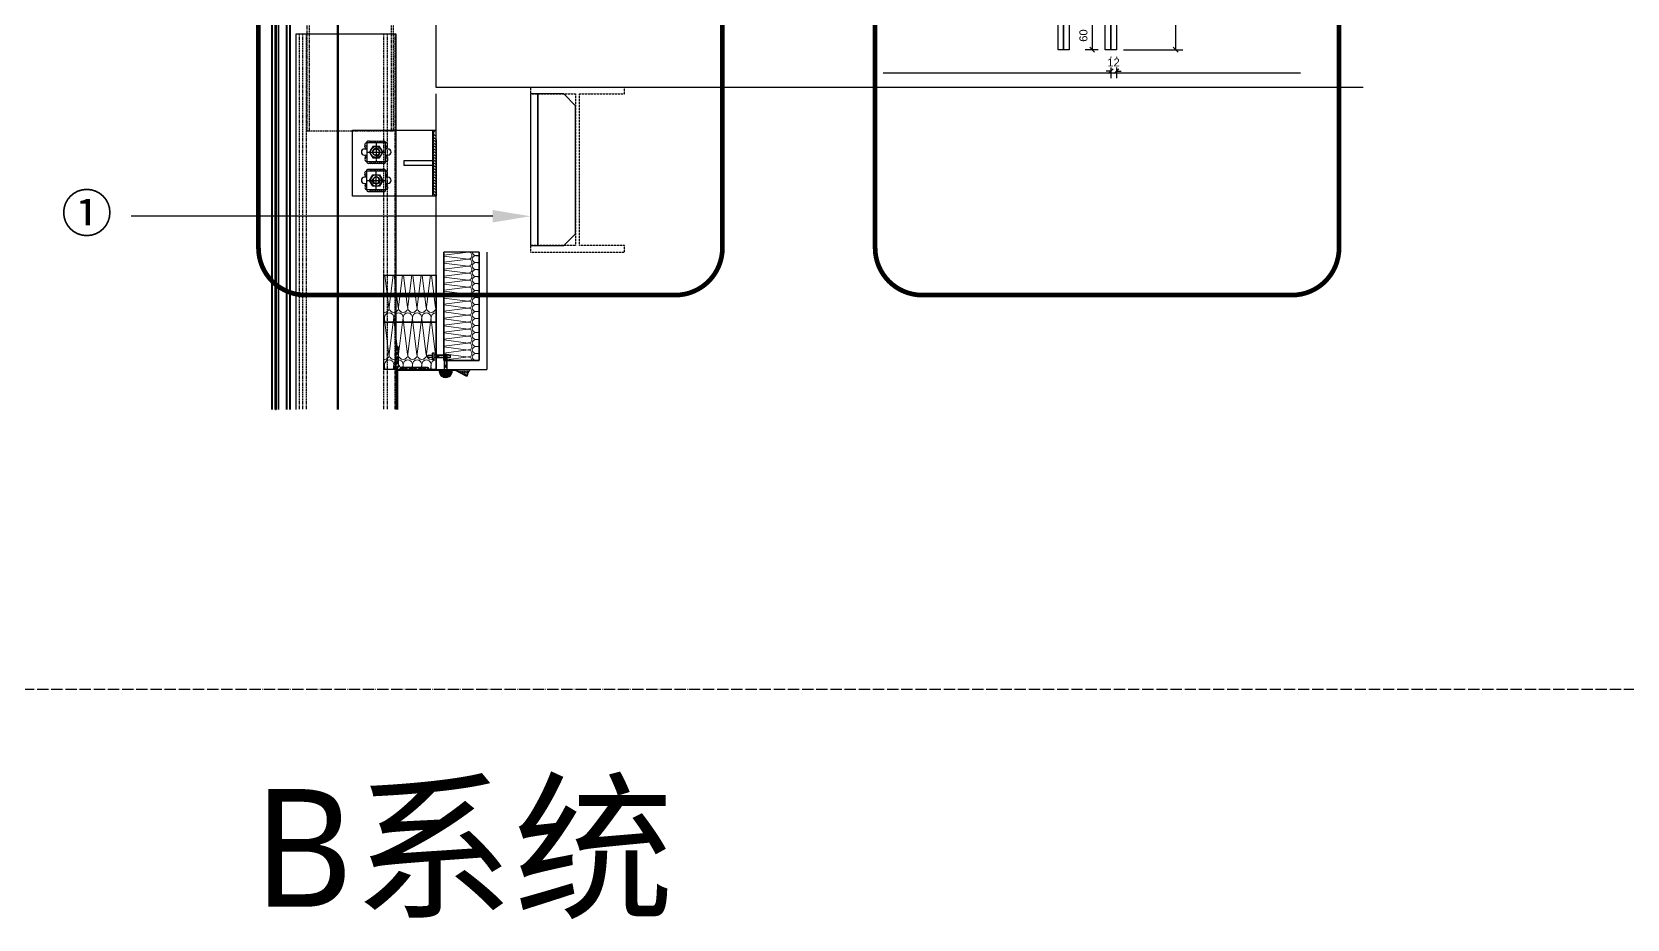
# Model space of a CAD drawing. Header units: millimetres. Extents: x 0 to 119933, y -45162 to 41221.
# Drawn here: x 10765 to 14154, y -488 to 1396 of the extents above; entities that cross this region are included whole.
import ezdxf
from ezdxf import colors
from ezdxf.entities.mleader import LeaderData, LeaderLine
from ezdxf.math import Vec2, Vec3

# ---------------------------------------------------------------- set-up
doc = ezdxf.new("R2010")
doc.units = ezdxf.units.MM
for name, pattern in [('ACAD_ISO04W100', [30, 24, -3, 0, -3]), ('CENTER', [2, 1.25, -0.25, 0.25, -0.25]), ('DASH', [0.35, 0.25, -0.1]), ('HIDDEN', [0.375, 0.25, -0.125])]:
    doc.linetypes.add(name, pattern=pattern)
doc.layers.get('DEFPOINTS').update_dxf_attribs({"color": 166})
for name, color, linetype in [('AIX', 9, 'CENTER'), ('F-Alum', 4, 'Continuous'), ('F-Bolt', 32, 'Continuous'), ('F-Glass', 5, 'Continuous'), ('F-Misc', 8, 'Continuous'), ('F-OTHERS', 8, 'Continuous'), ('F-SSTEEL', 3, 'Continuous'), ('F-steel', 3, 'Continuous'), ('F_CNTR', 1, 'ACAD_ISO04W100'), ('F_CONC', 7, 'Continuous'), ('F_STEL', 3, 'Continuous'), ('Hatch', 8, 'Continuous'), ('INSUL', 8, 'Continuous'), ('PJ', 4, 'Continuous'), ('POCHET', 8, 'Continuous'), ('SC', 6, 'Continuous'), ('TC', 4, 'Continuous'), ('WELDING VW', 8, 'Continuous')]:
    doc.layers.add(name, color=color, linetype=linetype)
doc.styles.add('Arial', font='arial.ttf')
doc.styles.get("Standard").update_dxf_attribs({"font": 'arial.ttf'})
doc.dimstyles.new('10x of Arup4', dxfattribs={"dimscale": 10, "dimtxt": 1.7, "dimasz": 1, "dimexe": 1.5, "dimexo": 1.5, "dimgap": 1, "dimtad": 1, "dimdec": 1, "dimdsep": 46, "dimtxsty": 'Arial', "dimblk": 'OBLIQUE', "dimcen": 0, "dimclrd": 1, "dimclre": 1, "dimclrt": 7, "dimadec": 0, "dimazin": 0, "dimtfac": 1, "dimtdec": 1, "dimtix": 1, "dimtofl": 0, "dimtmove": 2, "dimatfit": 3, "dimfxl": 5, "dimtfill": 1, "dimtolj": 1, "dimtzin": 0, "dimlwd": -1, "dimlwe": -1, "dimarcsym": 0})
pattern_1 = [(171.78891, (53.300008, 199.047619), (-673.2017241561263, 100.0000024861343), [3.334189, -696.8453999999999]), (146.908661, (56.22287299999999, 197.142857), (-158.400404383208, 100.0000013838884), [3.488733, -729.14512]), (132.32733, (58.39145, 194.761905), (-178.2004572863525, 199.9999991336096), [3.220506, -673.0858000000001]), (114.796992, (59.71145300000001, 191.904762), (-39.60010136608867, 99.99999941106627), [3.147328, -327.32212]), (91.62022409999996, (59.805739, 188.571429), (-19.80005000361191, 599.9999997105077), [3.334667, -696.9453000000001]), (82.82482490000001, (50.094286, 111.428571), (138.6003494418545, 1099.99999703413), [77.75173799999999, -16250.113]), (97.17517500000001, (69.705765, 111.428571), (-138.6003524828371, 1099.999996651516), [77.75173799999999, -16250.113]), (88.37977579999999, (59.994311, 188.571429), (19.80004305400807, 599.9999999021459), [3.334667, -696.9453000000001]), (65.203007, (60.088597, 191.904762), (39.60010129581894, 99.99999955872296), [3.147327999999999, -327.32212]), (47.67266910000001, (61.408601, 194.761905), (178.2004567313952, 199.9999997012696), [3.220506, -673.0858000000001]), (33.09133830000001, (63.577178, 197.142857), (158.4004028750618, 100.0000036376688), [3.488733, -729.14512]), (8.211089519999998, (66.50004200000001, 199.047619), (673.2017245654226, 99.99999981557866), [3.334189, -696.8453999999999]), (87.16616460000002, (50, 109.52381), (19.80004178584671, 300.0000003017782), [1.907094, -398.5826499999999]), (103.901385, (50.47143, 107.619048), (-79.20020264660533, 299.9999996283441), [1.962234, -410.1069900000001]), (111.603615, (51.225717, 105.714286), (-19.80005052895802, 99.99999996627346), [2.048675, -105.50674]), (122.761347, (52.451435, 103.809524), (-59.40015357165495, 99.99999895630117), [2.265061, -473.39773]), (138.290552, (54.054296, 102.380952), (-118.8003028617563, 100.0000020556398), [2.147087, -448.74108]), (152.003514, (55.845729, 101.428571), (-178.2004575064848, 99.99999862560198), [2.028857, -424.0311900000002]), (166.477202, (57.825734, 100.952381), (-396.0010138359246, 100.0000032088846), [2.036462, -425.6205499999999]), (167.070755, (59.900025, 100.47619), (-415.8010658158154, 99.99999981188667), [2.128248, -444.80388]), (12.9292444, (59.900025, 100.47619), (415.8010659680223, 99.99999935621649), [2.128248, -444.80388]), (13.5227975, (61.97431599999999, 100.952381), (396.0010147085893, 99.99999975312382), [2.036462, -425.6205499999999]), (27.99648529999999, (63.954321, 101.428571), (198.0005052749504, 100.0000036439555), [2.028857, -424.0311900000001]), (41.70944699999999, (65.74575499999999, 102.380952), (118.8003019456718, 100.0000029682972), [2.147087, -448.7410799999999]), (57.23865219999999, (67.34861599999999, 103.809524), (198.0005044485324, 300.0000016678519), [2.265060999999999, -473.3977299999999]), (68.396384, (68.574333, 105.714286), (19.80005041478078, 100.0000003570638), [2.048675, -105.50674]), (76.098615, (69.328621, 107.619048), (19.80005075413857, 99.99999951570958), [1.962234, -410.1069899999999]), (92.83383529999998, (69.800051, 109.52381), (-19.80005025124201, 299.9999998913794), [1.907094000000001, -398.5826500000001])]

# ---------------------------------------------------------------- blocks, each defined once
blk = doc.blocks.new('*U400')
at = {"layer": 'AIX'}
for p, q in [((-18.66666666666668, 9.473903143468e-15), (18.66666666666665, 9.473903143468e-15)), ((-1.4210854715202e-14, -18.37947958776873), (-1.4210854715202e-14, 18.37947958776867))]:
    blk.add_line(p, q, dxfattribs=at)
at = {"layer": 'SC'}
blk.add_lwpolyline([(11.99999999999999, 6.928203230275481), (-1.4210854715202e-14, 13.85640646055099), (-12.00000000000001, 6.928203230275481), (-12.00000000000001, -6.928203230275537), (-1.4210854715202e-14, -13.85640646055105), (11.99999999999999, -6.928203230275537)], close=True, dxfattribs=at)
for centre, radius in [((-1.4210854715202e-14, 9.473903143468e-15), 11.99999999999997), ((-1.4210854715202e-14, -2.842170943040401e-14), 6.666666666666666)]:
    blk.add_circle(centre, radius, dxfattribs=at)
blk.add_arc((-1.4210854715202e-14, -2.842170943040401e-14), 8, 339.9386751139761, 294.2424867200839, dxfattribs=at)
blk = doc.blocks.new('*U399')
at = {"layer": 'AIX'}
for p, q in [((-18.66666666666668, 9.473903143468e-15), (18.66666666666665, 9.473903143468e-15)), ((-1.4210854715202e-14, -18.37947958776873), (-1.4210854715202e-14, 18.37947958776867))]:
    blk.add_line(p, q, dxfattribs=at)
at = {"layer": 'SC'}
blk.add_lwpolyline([(11.99999999999999, 6.928203230275481), (-1.4210854715202e-14, 13.85640646055099), (-12.00000000000001, 6.928203230275481), (-12.00000000000001, -6.928203230275537), (-1.4210854715202e-14, -13.85640646055105), (11.99999999999999, -6.928203230275537)], close=True, dxfattribs=at)
for centre, radius in [((-1.4210854715202e-14, 9.473903143468e-15), 11.99999999999997), ((-1.4210854715202e-14, -2.842170943040401e-14), 6.666666666666666)]:
    blk.add_circle(centre, radius, dxfattribs=at)
blk.add_arc((-1.4210854715202e-14, -2.842170943040401e-14), 8, 339.9386751139761, 294.2424867200839, dxfattribs=at)
blk = doc.blocks.new('*U373')
at = {"layer": 'WELDING VW'}
for centre, end in [((4, -4.996003610813204e-16), 180), ((8, -4.996003610813204e-16), 120)]:
    blk.add_arc(centre, 4, 0, end, dxfattribs=at)
blk = doc.blocks.new('*U374')
at = {"layer": 'WELDING VW'}
for centre, start in [((4, 4.996003610813204e-16), 180), ((8, 4.996003610813204e-16), 240), ((12, 4.996003610813204e-16), 240), ((16, 4.996003610813204e-16), 240), ((20, 4.996003610813204e-16), 240), ((24, 4.996003610813204e-16), 240), ((28, 4.996003610813204e-16), 240), ((32, 4.996003610813204e-16), 240), ((36, 4.996003610813204e-16), 240)]:
    blk.add_arc(centre, 4, start, 0, dxfattribs=at)
blk = doc.blocks.new('*U398')
at = {"layer": 'WELDING VW'}
for centre, end in [((4, -4.996003610813204e-16), 180), ((8, -4.996003610813204e-16), 120), ((12, -4.996003610813204e-16), 120), ((16, -4.996003610813204e-16), 120), ((20, -4.996003610813204e-16), 120), ((24, -4.996003610813204e-16), 120), ((28, -4.996003610813204e-16), 120), ((32, -4.996003610813204e-16), 120), ((36, -4.996003610813204e-16), 120), ((40, -4.996003610813204e-16), 120), ((44, -4.996003610813204e-16), 120), ((48, -4.996003610813204e-16), 120), ((52, -4.996003610813204e-16), 120), ((56, -4.996003610813204e-16), 120), ((60, -4.996003610813204e-16), 120), ((64, -4.996003610813204e-16), 120), ((68, -4.996003610813204e-16), 120), ((72, -4.996003610813204e-16), 120), ((76, -4.996003610813204e-16), 120), ((80, -4.996003610813204e-16), 120), ((84, -4.996003610813204e-16), 120), ((88, -4.996003610813204e-16), 120)]:
    blk.add_arc(centre, 4, 0, end, dxfattribs=at)
blk = doc.blocks.new('fhd')
at = {"layer": 'F-OTHERS'}
for points in [[(2.5, 0), (2.5, 35), (-2.5, 35), (-2.5, 0)], [(2.5, -3), (2.5, -12), (1.500000000007276, -12.99999999999818), (-1.5, -13), (-2.5, -12.00000000000546), (-2.5, -3)]]:
    blk.add_lwpolyline(points, dxfattribs=at)
for points in [[(-1.326590669457801, 34.99999999999818, 0.03620607065696333), (-2.5, 21.35936323214446)], [(2.5, 21.35936323214992, 0.03620607065681886), (1.326590669465077, 34.99999999994907)], [(-2.5, 5.03612938063452, 0.2978430667402048), (-2.5, 13.3186180858338, -0.03620607065696344), (-1.326590669450525, 26.95925485368207, -0.5850393150351488), (1.326590669465077, 26.95925485363841, -0.03620607065681883), (2.500000000029104, 13.3186180861976, 0.29784306673903), (2.50000000003638, 5.036129380647253)]]:
    blk.add_lwpolyline(points, format="xyb", dxfattribs=at)
blk.add_lwpolyline([(6.5, 0, -0.414213562373095), (7.5, -1), (7.5, -2, -0.414213562373095), (6.5, -3), (-6.5, -3, -0.414213562373095), (-7.5, -2), (-7.5, -1, -0.414213562373095), (-6.5, 0), (-2.5, 0), (2.5, 0)], format="xyb", close=True, dxfattribs=at)
blk = doc.blocks.new('*U392')
at = {"layer": 'INSUL', "lineweight": 0}
h = blk.add_hatch(dxfattribs=at)
h.set_pattern_fill('岩棉', color=256, scale=75, style=0, pattern_type=2)
h.set_pattern_definition([(171.78891, (39.975006, 149.28571425), (-504.9012931170947, 75.0000018646007), [2.50064175, -522.63405]), (146.908661, (42.16715474999999, 147.85714275), (-118.800303287406, 75.00000103791633), [2.61654975, -546.85884]), (132.32733, (43.7935875, 146.07142875), (-133.6503429647644, 149.9999993502072), [2.4153795, -504.81435]), (114.796992, (44.78358975, 143.9285715), (-29.7000760245665, 74.99999955829969), [2.360496, -245.4915900000001]), (91.62022409999996, (44.85430425, 141.42857175), (-14.85003750270894, 449.9999997828808), [2.50100025, -522.708975]), (82.82482490000001, (37.5707145, 83.57142825000001), (103.9502620813909, 824.9999977755974), [58.31380350000001, -12187.58475]), (97.17517500000001, (52.27932375, 83.57142825000001), (-103.9502643621278, 824.9999974886373), [58.31380350000001, -12187.58475]), (88.37977579999999, (44.99573325, 141.42857175), (14.85003229050606, 449.9999999266095), [2.50100025, -522.708975]), (65.203007, (45.06644775, 143.9285715), (29.70007597186421, 74.99999966904223), [2.360496, -245.49159]), (47.67266910000001, (46.05645075, 146.07142875), (133.6503425485464, 149.9999997759522), [2.4153795, -504.81435]), (33.09133830000001, (47.6828835, 147.85714275), (118.8003021562964, 75.00000272825159), [2.61654975, -546.85884]), (8.21108952, (49.87503150000001, 149.28571425), (504.901293424067, 74.999999861684), [2.50064175, -522.63405]), (87.16616460000002, (37.5, 82.1428575), (14.85003133938503, 225.0000002263336), [1.4303205, -298.9369875]), (103.901385, (37.8535725, 80.714286), (-59.400151984954, 224.9999997212581), [1.4716755, -307.5802425]), (111.603615, (38.41928775, 79.2857145), (-14.85003789671852, 74.9999999747051), [1.53650625, -79.13005499999998]), (122.761347, (39.33857625, 77.85714300000001), (-44.55011517874121, 74.99999921722588), [1.69879575, -355.0482975]), (138.290552, (40.540722, 76.785714), (-89.10022714631724, 75.00000154172983), [1.61031525, -336.55581]), (152.003514, (41.88429675, 76.07142825), (-133.6503431298636, 74.99999896920149), [1.52164275, -318.0233925000001]), (166.477202, (43.36930049999999, 75.71428574999999), (-297.0007603769434, 75.00000240666344), [1.5273465, -319.2154125]), (167.070755, (44.92501875, 75.35714250000001), (-311.8507993618615, 74.999999858915), [1.596186, -333.60291]), (12.9292444, (44.92501875, 75.35714250000001), (311.8507994760167, 74.99999951716237), [1.596186, -333.60291]), (13.5227975, (46.480737, 75.71428574999999), (297.0007610314419, 74.99999981484287), [1.5273465, -319.2154125]), (27.99648529999999, (47.96574075, 76.07142825), (148.5003789562128, 75.00000273296659), [1.52164275, -318.0233925000001]), (41.70944699999999, (49.30931624999999, 76.785714), (89.10022645925385, 75.00000222622292), [1.610315249999999, -336.5558099999999]), (57.23865219999999, (50.51146199999999, 77.85714300000001), (148.5003783363993, 225.0000012508889), [1.69879575, -355.0482974999999]), (68.396384, (51.43074975, 79.2857145), (14.85003781108559, 75.00000026779789), [1.53650625, -79.130055]), (76.098615, (51.99646575, 80.714286), (14.85003806560393, 74.99999963678219), [1.4716755, -307.5802424999999]), (92.83383529999998, (52.35003825, 82.1428575), (-14.85003768843151, 224.9999999185346), [1.4303205, -298.9369875])])
h.paths.add_polyline_path([(0, 0), (230.024224967754, 0), (230.024224967754, 75), (0, 75)])
at = {"layer": 'INSUL'}
blk.add_lwpolyline([(0, 0), (230.024224967754, 0), (230.024224967754, 75), (0, 75)], close=True, dxfattribs=at)
blk = doc.blocks.new('*U393')
at = {"layer": 'INSUL', "lineweight": 0}
h = blk.add_hatch(dxfattribs=at)
h.set_pattern_fill('岩棉', color=256, scale=100, style=0, pattern_type=2)
h.set_pattern_definition(pattern_1)
h.paths.add_polyline_path([(0, 0), (111.4603264155739, 0), (111.4603264155739, 100), (0, 100)])
at = {"layer": 'INSUL'}
blk.add_lwpolyline([(0, 0), (111.4603264155739, 0), (111.4603264155739, 100), (0, 100)], close=True, dxfattribs=at)
blk = doc.blocks.new('*U394')
at = {"layer": 'INSUL', "lineweight": 0}
h = blk.add_hatch(dxfattribs=at)
h.set_pattern_fill('岩棉', color=256, scale=100, style=0, pattern_type=2)
h.set_pattern_definition(pattern_1)
h.paths.add_polyline_path([(0, 0), (111.4603706238495, 0), (111.4603706238495, 100), (0, 100)])
at = {"layer": 'INSUL'}
blk.add_lwpolyline([(0, 0), (111.4603706238495, 0), (111.4603706238495, 100), (0, 100)], close=True, dxfattribs=at)
blk = doc.blocks.new('*U396')
at = {"linetype": 'Continuous'}
blk.add_hatch(color=4, dxfattribs=at).paths.add_polyline_path([(0.2230624387959921, 17.52000000138151), (917.4647211814528, 17.52000010951775), (917.4647211814528, 16.00000010951616), (0.2230624387959637, 16.00000000137992)])
at = {"layer": 'TC'}
h = blk.add_hatch(dxfattribs=at)
h.set_pattern_fill('ANSI37', color=256, scale=0.5, style=0)
h.set_pattern_definition([(45, (0, 4.000000008940781), (-1.122532015133644, 1.122532015133644), []), (135, (0, 4.000000008940781), (-1.122532015133644, -1.122532015133644), [])])
edge = h.paths.add_edge_path()
edge.add_line((9.223057821582643, 4.000000003515872), (9.223057821582643, -2.999999998384396))
edge.add_line((9.223057821582643, -2.999999998384396), (10.72305782158264, -4.499999998384396))
edge.add_line((10.72305782158264, -4.499999998384396), (10.72305782158264, -5.999999995153189))
edge.add_line((10.72305782158264, -5.999999995153189), (0.2230624387957505, -5.999999995153189))
edge.add_line((0.2230624387957505, -5.999999995153189), (-0.7769375612042495, -6.999999995153189))
edge.add_arc((-52.51620980734808, 2.000000003114163), 52.51620980734807, 350.1321876643763, 369.8678123356237)
edge.add_line((-0.7769375612042495, 11.00000000138152), (0.2230624387957505, 10.00000000138152))
edge.add_line((0.2230624387957505, 10.00000000138152), (10.72305782158264, 10.00000000138152))
edge.add_line((10.72305782158264, 10.00000000138152), (10.72305782158264, 8.500000004612723))
edge.add_line((10.72305782158264, 8.500000004612723), (9.223057821582643, 7.000000004612723))
edge.add_line((9.223057821582643, 7.000000004612723), (9.223057821582643, 4.000000003515872))
h = blk.add_hatch(dxfattribs=at)
h.set_pattern_fill('HONEY', color=256, scale=0.3, style=0)
h.set_pattern_definition([(0, (0, 4.000000008940781), (1.42875, 0.8248889999999999), [0.9524999999999999, -1.905]), (120, (0, 4.000000008940781), (-1.428749829302342, 0.8248892956570172), [0.9524999999999986, -1.904999999999997]), (59.99999999999999, (0, 4.000000008940781), (1.706976584081587e-07, 1.649778295657017), [-1.905, 0.9524999999999999])])
h.paths.add_polyline_path([(10.02305782158533, 6.668629163378903), (11.05442867148713, 7.70000001328048), (18.42305782158701, 7.70000001328048), (18.42305782158701, -3.699999998396038), (11.05442867148713, -3.699999998396038), (10.02305782158533, -2.66862914849446)])
h = blk.add_hatch(dxfattribs=at)
h.set_pattern_fill('ANSI31', color=256, scale=0.5, style=0)
h.set_pattern_definition([(45, (0, 4.000000008940781), (-1.122532015133644, 1.122532015133644), [])])
h.paths.add_polyline_path([(19.22305782158264, 8.500000001381515), (10.72305782158264, 8.500000013268838), (10.72305782158264, 10.00000001650005), (19.22305782158264, 10.00000000461272)])
h = blk.add_hatch(dxfattribs=at)
h.set_pattern_fill('ANSI31', color=256, scale=0.5, style=0)
h.set_pattern_definition([(45, (0, 4.000000006228326), (-1.122532015133644, 1.122532015133644), [])])
h.paths.add_polyline_path([(19.22305782158264, 8.500000010037631), (10.72305782158264, 8.500000021924954), (10.72305782158264, 10.00000002515616), (19.22305782158264, 10.00000001326884)])
h = blk.add_hatch(dxfattribs=at)
h.set_pattern_fill('ANSI31', color=256, scale=0.5, style=0)
h.set_pattern_definition([(45, (0, -2.712454261200037e-09), (-1.122532015133644, 1.122532015133644), [])])
h.paths.add_polyline_path([(19.22305782158264, -4.499999995153189), (10.72305782158264, -4.500000007040512), (10.72305782158264, -6.000000010271719), (19.22305782158264, -5.999999998384396)])
at = {"color": 4, "linetype": 'Continuous'}
blk.add_lwpolyline([(0.2230624387959921, 17.52000000138151), (917.4647211814528, 17.52000010951775), (917.4647211814528, 16.00000010951616), (0.2230624387959637, 16.00000000137992)], close=True, dxfattribs=at)
at = {"layer": 'F-Glass'}
for points in [[(917.464721181453, 17.52000010951616), (0.2230624387959885, 17.52000000138151), (-0.7769375612040115, 18.52000000138151), (-0.7769375612040115, 24.52000000138151), (0.2230624387959885, 25.52000000138151), (917.464721181453, 25.52000010951616)], [(917.4647211814528, 10.00000011817228), (0.2230624387957505, 10.00000001003763), (-0.7769375612042495, 11.00000001003763), (-0.7769375612042495, 15.00000000138152), (0.2230624387957505, 16.00000000138152), (917.4647211814528, 16.00000010951616)], [(917.4647211814528, -5.999999887015359), (0.2230624387957505, -5.999999995153189), (-0.7769375612042495, -6.999999995153189), (-0.7769375612042495, -12.82826643955912), (0.2230624387957505, -13.82826643955912), (917.4647211814528, -13.82826633142128)]]:
    blk.add_lwpolyline(points, dxfattribs=at)
at = {"layer": 'PJ'}
blk.add_lwpolyline([(9.223057821582643, 4.000000003515872), (9.223057821582643, -2.999999998384396), (10.72305782158264, -4.499999998384396), (10.72305782158264, -5.999999995153189), (0.2230624387957505, -5.999999995153189), (-0.7769375612042495, -6.999999995153189, 0.08632639570597918), (-0.7769375612042495, 11.00000000138152), (0.2230624387957505, 10.00000000138152), (10.72305782158264, 10.00000000138152), (10.72305782158264, 8.500000004612723), (9.223057821582643, 7.000000004612723)], format="xyb", close=True, dxfattribs=at)
at = {"layer": 'PJ', "ltscale": 3}
for points in [[(9.223057821582643, 7.000000013268838), (10.72305782158264, 8.500000013268838), (19.22305782158264, 8.500000013268838), (19.22305782158264, -4.499999998384396), (10.72305782158264, -4.499999998384396), (9.223057821582643, -2.999999998384396)], [(10.02305782158533, 6.668629163378903), (11.05442867148713, 7.70000001328048), (18.42305782158701, 7.70000001328048), (18.42305782158701, -3.699999998396038), (11.05442867148713, -3.699999998396038), (10.02305782158533, -2.66862914849446)]]:
    blk.add_lwpolyline(points, close=True, dxfattribs=at)
at = {"layer": 'PJ'}
for points in [[(19.22305782158264, 8.500000001381515), (10.72305782158264, 8.500000013268838), (10.72305782158264, 10.00000001650005), (19.22305782158264, 10.00000000461272)], [(19.22305782158264, 8.500000010037631), (10.72305782158264, 8.500000021924954), (10.72305782158264, 10.00000002515616), (19.22305782158264, 10.00000001326884)], [(19.22305782158264, -4.499999995153189), (10.72305782158264, -4.500000007040512), (10.72305782158264, -6.000000010271719), (19.22305782158264, -5.999999998384396)]]:
    blk.add_lwpolyline(points, close=True, dxfattribs=at)
at = {"layer": 'TC', "color": 9, "linetype": 'Continuous'}
for p, q in [((-0.7769375612040115, 24.52000000138151), (917.464721181453, 24.52000010951616)), ((-0.7769375612040115, 18.52000000138151), (917.464721181453, 18.52000010951616)), ((-0.7769375612042495, 15.00000000138152), (917.4647211814528, 15.00000010951616)), ((-0.7769375612042495, 11.00000001003763), (917.4647211814528, 11.00000011817228)), ((-0.7769375612042495, -6.999999995153189), (917.4647211814528, -6.999999887015359)), ((-0.7769375612042495, -12.82826643955912), (917.4647211814528, -12.82826633142128))]:
    blk.add_line(p, q, dxfattribs=at)
blk = doc.blocks.new('_OBLIQUE')
at = {"color": 0, "linetype": 'ByBlock'}
blk.add_line((-0.5, -0.5), (0.5, 0.5), dxfattribs=at)
blk = doc.blocks.new('*D167')
at = {"color": 1, "linetype": 'Continuous', "transparency": 16777216}
for p, q in [((-125, -27), (-125, -78.79401512187769)), ((125, -27), (125, -78.79401512187769)), ((-125, -63.79401512187769), (125, -63.79401512187769))]:
    blk.add_line(p, q, dxfattribs=at)
at = {"layer": 'DEFPOINTS', "color": 0, "transparency": 16777216}
for p in [(-125, -12, 0.02603520313149121), (125, -12, 0.02603520313149121), (125, -63.79401512187769)]:
    blk.add_point(p, dxfattribs=at)
at = {"color": 1, "transparency": 16777216, "xscale": 10, "yscale": 10, "zscale": 10, "rotation": 180}
blk.add_blockref('_OBLIQUE', (-125, -63.79401512187769), dxfattribs=at)
at = {"color": 1, "transparency": 16777216, "xscale": 10, "yscale": 10, "zscale": 10}
blk.add_blockref('_OBLIQUE', (125, -63.79401512187769), dxfattribs=at)
at = {"color": 7, "transparency": 16777216, "insert": (1.143804238446476e-15, -45.11427433060894), "char_height": 17, "attachment_point": 5, "style": 'Arial', "bg_fill": 3, "box_fill_scale": 1.1, "bg_fill_color": 256, "bg_fill_true_color": 13158600, "bg_fill_transparency": 0}
blk.add_mtext('\\A1;250', dxfattribs=at)
blk = doc.blocks.new('*D168')
at = {"color": 1, "linetype": 'Continuous', "transparency": 16777216}
for p, q in [((140.0000000000001, -6.766444582670174e-06), (196.9649286593122, -6.766444573509515e-06)), ((181.9649286593122, -6.766444575921699e-06), (181.9649286593122, -200.0000000000001)), ((71.00000000000003, -200.0000000000001), (196.9649286593123, -200.0000000000001))]:
    blk.add_line(p, q, dxfattribs=at)
at = {"layer": 'DEFPOINTS', "color": 0, "transparency": 16777216}
for p in [(125.0000000000001, -6.766444585082357e-06, 0.02603520313149121), (56.00000000000003, -200.0000000000001, 0.02603520313149121), (181.9649286593122, -200.0000000000001)]:
    blk.add_point(p, dxfattribs=at)
at = {"color": 1, "transparency": 16777216, "xscale": 10, "yscale": 10, "zscale": 10}
for p, rotation in [((181.9649286593122, -6.766444575921699e-06), 90), ((181.9649286593122, -200.0000000000001), 270)]:
    blk.add_blockref('_OBLIQUE', p, dxfattribs=dict(at, rotation=rotation))
at = {"color": 7, "transparency": 16777216, "insert": (163.2851878680434, -100.0000033832223), "char_height": 17, "attachment_point": 5, "rotation": 90, "style": 'Arial', "bg_fill": 3, "box_fill_scale": 1.1, "bg_fill_color": 256, "bg_fill_true_color": 13158600, "bg_fill_transparency": 0}
blk.add_mtext('\\A1;200', dxfattribs=at)
blk = doc.blocks.new('*D169')
at = {"color": 1, "linetype": 'Continuous', "transparency": 16777216}
for p, q in [((17.00000000000001, -140.0000000000001), (-10.25025633065526, -140.0000000000001)), ((4.749743669344741, -140.0000000000001), (4.749743669344754, -200.0000000000001)), ((17.00000000000001, -200.0000000000001), (-10.25025633065525, -200.0000000000001))]:
    blk.add_line(p, q, dxfattribs=at)
at = {"layer": 'DEFPOINTS', "color": 0, "transparency": 16777216}
for p in [(32.00000000000001, -140.0000000000001, 0.02603520313149121), (32.00000000000001, -200.0000000000001, 0.02603520313149121)]:
    blk.add_point(p, dxfattribs=at)
at = {"color": 1, "transparency": 16777216, "xscale": 10, "yscale": 10, "zscale": 10}
for p, rotation in [((4.749743669344741, -140.0000000000001), 90), ((4.749743669344754, -200.0000000000001), 270)]:
    blk.add_blockref('_OBLIQUE', p, dxfattribs=dict(at, rotation=rotation))
at = {"color": 7, "transparency": 16777216, "insert": (-13.92999712192406, -170.0000000000001), "char_height": 17, "attachment_point": 5, "rotation": 90, "style": 'Arial', "bg_fill": 3, "box_fill_scale": 1.1, "bg_fill_color": 256, "bg_fill_true_color": 13158600, "bg_fill_transparency": 0}
blk.add_mtext('\\A1;60', dxfattribs=at)
at = {"layer": 'DEFPOINTS', "color": 0, "transparency": 16777216}
blk.add_point((4.749743669344754, -200.0000000000001), dxfattribs=at)
blk = doc.blocks.new('*D170')
at = {"color": 1, "linetype": 'Continuous', "transparency": 16777216}
for p, q in [((44, -215), (43.99999999999999, -260.5854069971815)), ((56, -215), (55.99999999999999, -260.5854069971815)), ((44, -245.5854069971815), (34, -245.5854069971815)), ((56, -245.5854069971815), (66, -245.5854069971815))]:
    blk.add_line(p, q, dxfattribs=at)
at = {"color": 1, "transparency": 16777216, "xscale": 10, "yscale": 10, "zscale": 10}
blk.add_blockref('_OBLIQUE', (44, -245.5854069971815), dxfattribs=at)
at = {"color": 1, "transparency": 16777216, "xscale": 10, "yscale": 10, "zscale": 10, "rotation": 180}
blk.add_blockref('_OBLIQUE', (56, -245.5854069971815), dxfattribs=at)
at = {"color": 7, "transparency": 16777216, "insert": (50, -227.050618456936), "char_height": 17, "attachment_point": 5, "style": 'Arial', "bg_fill": 3, "box_fill_scale": 1.1, "bg_fill_color": 256, "bg_fill_true_color": 13158600, "bg_fill_transparency": 0}
blk.add_mtext('\\A1;12', dxfattribs=at)
at = {"layer": 'DEFPOINTS', "color": 0, "transparency": 16777216}
for p in [(44, -200, 0.02603520313149121), (56, -200, 0.02603520313149121), (56, -245.5854069971815)]:
    blk.add_point(p, dxfattribs=at)
blk = doc.blocks.new('A$C29073de8')
for points in [[(-125, 0), (125, 0), (125, -12), (-125, -12)], [(-56, 0), (-44, 0), (-44, -200), (-56, -200)], [(44, 0), (56, 0), (56, -200), (44, -200)], [(-68, -140), (-56, -140), (-56, -200), (-68, -200)], [(32, -140), (44, -140), (44, -200), (32, -200)]]:
    blk.add_lwpolyline(points, close=True)
dim = blk.add_linear_dim(base=(125, -63.79401512187769, -0.02603520313149121), p1=(-125, -12), p2=(125, -12), dimstyle='10x of Arup4', override={"dimarcsym": 1})
dim.commit()
dim.dimension.update_dxf_attribs({"geometry": '*D167', "text_midpoint": (1.143804238446476e-15, -45.11427433060894, -0.02603520313149121)})
dim = blk.add_linear_dim(base=(4.749743669344754, -200.0000000000001, -0.02603520313149121), p1=(32, -140), p2=(32, -200), angle=90, dimstyle='10x of Arup4', override={"dimarcsym": 1})
dim.commit()
dim.dimension.update_dxf_attribs({"geometry": '*D169', "text_midpoint": (-13.92999712192406, -170.0000000000001, -0.02603520313149121)})
dim = blk.add_linear_dim(base=(181.9649286593122, -200.0000000000001, -0.02603520313149121), p1=(125, -6.766444585082354e-06), p2=(56, -200), angle=90, dimstyle='10x of Arup4', override={"dimarcsym": 1})
dim.commit()
dim.dimension.update_dxf_attribs({"geometry": '*D168', "text_midpoint": (163.2851878680434, -100.0000033832223, -0.02603520313149121)})
dim = blk.add_linear_dim(base=(56, -245.5854069971815, -0.02603520313149121), p1=(44, -200), p2=(56, -200), dimstyle='10x of Arup4', override={"dimarcsym": 1})
dim.commit()
dim.dimension.update_dxf_attribs({"geometry": '*D170', "text_midpoint": (50, -227.050618456936, -0.02603520313149121)})
blk = doc.blocks.new('A$C09826f26')
at = {"layer": 'F_CONC', "color": 5}
blk.add_line((572.2086619903421, -250.0042692501884, 0.8596676767450315), (-314.5957175454969, -249.9927634905494, 0.8596676767450315), dxfattribs=at)
blk.add_lwpolyline([(-312.4120796974312, -130.0000067451961), (0, -130.0000067664446), (0, -6.766444585082354e-06), (250, -6.766444585082354e-06), (250, -130.0000069477396), (574.3922998384078, -130.000007462861)], dxfattribs=at)
at = {"layer": 'F_STEL'}
blk.add_blockref('A$C29073de8', (125, 0), dxfattribs=at)

msp = doc.modelspace()

# ---------------------------------------------------------------- hatches: boundary and pattern name
at = {"layer": 'F-Misc', "linetype": 'DASH'}
h = msp.add_hatch(dxfattribs=at)
h.set_pattern_fill('DOTS', color=256, scale=0.5, angle=-180, style=0)
h.set_pattern_definition([(180, (103151.5309161606, 16793.93311926935), (-0.3968750000000003, -0.7937499999999997), [0, -0.79375])])
edge = h.paths.add_edge_path()
edge.add_line((11689.77179625946, 666.2282124420162), (11673.83030446836, 674.1702643892786))
edge.add_line((11673.83030446836, 674.1702643892786), (11691.92926263962, 673.5151968034043))
edge.add_arc((11718.02091766849, 661.8273345224152), 28.58986860488426, 515.8698135837341, 531.145174952552)
edge = h.paths.add_edge_path()
edge.add_line((11673.83030446839, 674.1702643892495), (11664.94813069487, 678.6702643895696))
edge.add_line((11664.94813069487, 678.6702643895696), (11677.05114461521, 678.6702643895987))
edge.add_line((11677.05114461524, 678.6702643895987), (11677.05114461524, 678.6665922182729))
edge.add_line((11677.05114461524, 678.6665922182729), (11694.88920319926, 678.6540929089824))
edge.add_arc((11717.98934593007, 661.9268039572053), 28.52049771413528, 504.090928764375, 516.0262510341412)
edge.add_line((11691.92926263962, 673.5151968034334), (11673.83030446836, 674.1702643892786))
at = {"layer": 'F-Misc', "ltscale": 5}
h = msp.add_hatch(dxfattribs=at)
h.set_pattern_fill('ANSI35', color=8, angle=270, style=0)
h.set_pattern_definition([(315, (-36685.82608172402, 14964.47503666696), (2.245064030267289, 2.245064030267287), []), (315, (-36685.82608172402, 14962.22997166694), (2.245064030267289, 2.245064030267287), [3.96875, -0.79375, 0, -0.79375])])
h.paths.add_polyline_path([(11657.52268494407, 677.154092910001, -1.098584585766096), (11630.15905210909, 677.154092910001)])
at = {"layer": 'POCHET', "ltscale": 250}
h = msp.add_hatch(dxfattribs=at)
h.set_pattern_fill('ANSI32', color=256, scale=18.75, angle=360, style=0)
h.set_pattern_definition([(45, (-123338.1851083831, 21643.82727223489), (-4.971844555217911, 4.971844555217913), []), (45, (-123334.8705453518, 21643.82727223489), (-4.971844555217911, 4.971844555217913), [])])
edge = h.paths.add_edge_path()
edge.add_line((11543.01837930184, 725.8738672809268), (11543.01837930184, 690.8738672809559))
edge.add_arc((11549.26837930184, 690.8738672808686), 6.25, 539.9999999995664, 629.9999999994665)
edge.add_line((11549.26837930173, 684.6238672809268), (11604.26837930173, 684.623867280985))
edge.add_arc((11604.26837930173, 680.8738672808686), 3.750000000112777, 360.0000000000556, 450, ccw=False)
edge.add_line((11608.01837930184, 680.8738672808686), (11608.01837930184, 679.6238672808977))
edge.add_line((11608.01837930184, 679.6238672809268), (11538.01837930173, 679.6238672808977))
edge.add_line((11538.01837930173, 679.6238672808686), (11538.01837930184, 729.623867280985))
edge.add_line((11538.01837930184, 729.623867280985), (11539.26837930184, 729.623867280985))
edge.add_arc((11539.26837930173, 725.8738672809268), 3.75000000003638, 359.9999999994442, 449.9999999995553, ccw=False)

# ---------------------------------------------------------------- linework, layer by layer
at = {"layer": 'DEFPOINTS', "color": 2, "linetype": 'CENTER', "ltscale": 100, "const_width": 10}
msp.add_lwpolyline([(11346.21018253011, 1933.563425733213), (12131.78376621683, 1933.563425733213, -0.414213562373095), (12231.78376621683, 1833.563425733213), (12231.78376621683, 937.3753326851584, -0.414213562373095), (12131.78376621683, 837.3753326851584), (11346.21018253011, 837.3753326851584, -0.414213562373095), (11246.21018253011, 937.3753326851584), (11246.21018253011, 1833.563425733213, -0.414213562373095)], format="xyb", close=True, dxfattribs=at)
at = {"layer": 'F-Alum', "color": 8, "linetype": 'HIDDEN', "ltscale": 10}
for p, q in [((11353.6382252996, 1540.722031940706, 0.02603520336500464), (11353.6382252996, 1185.455837886228, -1.463004162766949)), ((11528.21413913795, 1540.722031940706, 0.02603520336500464), (11528.21413913795, 1185.455837886228, -1.463004162766949)), ((11332.94926775066, 1392.68182651914, 46924.43530969174), (11332.94926775066, 594.5520316228503, 46923.91129618692)), ((11339.56289977871, 1392.68182651914, 46925.92434905819), (11339.56289977872, 594.5520316228503, 46925.40033555337)), ((11347.54929622266, 1392.68182651914, 46925.92434905819), (11347.54929622266, 594.5520316228503, 46925.40033555337)), ((11511.56289976629, 1392.68182651914, 46924.43530969174), (11511.56289976629, 594.5520316228503, 46923.91129618692)), ((11519.37781467506, 1392.68182651914, 46925.92434905819), (11519.37781467506, 594.5520316228503, 46925.40033555337)), ((11536.01101464753, 1392.681826519198, 145202.0569510277), (11536.01116648938, 594.5520316228503, 124762.613668663))]:
    msp.add_line(p, q, dxfattribs=at)
at = {"layer": 'F-Alum'}
for p, q in [((11326.05115748324, 594.5520316228503, 1.283266744639071), (11326.04896174363, 1392.681826519081, 1.489147427480382)), ((11326.06461831349, 1392.68182651914, 1.48903936648117), (11538.01837930006, 1392.68182651914, 0.0261432528195944)), ((11538.01837930198, 1392.681826519227, -0.2582667331341004), (11538.01837930171, 594.5520316228503, -0.221911681735825))]:
    msp.add_line(p, q, dxfattribs=at)
at = {"layer": 'F-Alum', "color": 8, "linetype": 'HIDDEN', "ltscale": 10, "elevation": 0.02603520310238761}
msp.add_lwpolyline([(11532.21413913795, 1185.455837886228), (11349.6382252996, 1185.455837886228), (11349.6382252996, 1540.722031940706), (11532.21413913795, 1540.722031940706)], close=True, dxfattribs=at)
at = {"layer": 'F-Alum', "elevation": 5.9561574425447}
msp.add_lwpolyline([(11416.55103000572, 594.5520316228503), (11416.54415754307, 1479.661841185327), (11433.54415388301, 1479.661841185327), (11433.54415388301, 1482.661841185327), (11413.54415388301, 1482.661841185327), (11413.55102991455, 594.5520316228503)], dxfattribs=at)
at = {"layer": 'F-Misc', "linetype": 'DASH', "ltscale": 3}
for p, q in [((11624.01833507587, 678.6540929119219, 2.820857186232287), (11624.01833507587, 942.6783178796759, 2.820857186232287)), ((11640.01833507587, 698.6783178573241, 2.820857186232287), (11640.01833507587, 928.6783178796759, 2.820857186232287)), ((11715.01833507587, 928.6783178796759, 2.820857186232287), (11715.01833507587, 698.6783178573241, 2.820857186232287)), ((11731.01833507587, 928.6783178796759, 2.820857186232287), (11731.01833507587, 678.6783178573241, 2.820857186232287)), ((11731.01833507587, 678.6540929119219, 2.820857186232287), (11624.01833507587, 678.6540929119219, 2.820857186232287)), ((11715.01833507587, 698.6783178573241, 2.820857186232287), (11640.01833507587, 698.6783178573241, 2.820857186232287))]:
    msp.add_line(p, q, dxfattribs=at)
at = {"layer": 'F-Misc', "color": 8, "ltscale": 5}
msp.add_arc((11643.99211501508, 675.8627397680248, 2.821552372163564), 13.59207918632383, 174.5482329365808, 5.537012827645975, dxfattribs=at)
at = {"layer": 'F-SSTEEL', "elevation": 0.02603520336432208}
for points in [[(11540.01330550943, 594.5520316228503), (11540.01330550943, 678.6540873886552), (11540.01330550943, 678.6540873886552), (11540.01330550943, 678.6540873886552), (11665.23314974572, 678.6540929116018), (11689.77089381444, 666.222468499298), (11689.1568432651, 664.6431141824287), (11664.64346638111, 677.1540929116018), (11542.01330550943, 677.1540873886552), (11542.01330550943, 677.1540873886552), (11542.01330550943, 677.1540873886552)], [(11542.01330550943, 594.5520316228503), (11542.01330550943, 677.1540873886552)]]:
    msp.add_lwpolyline(points, dxfattribs=at)
at = {"layer": 'F-steel', "ltscale": 10}
for p, q in [((11624.01853722171, 942.6783178796759, 2.820857186232287), (11624.01853722167, 1264.678317879676, 2.820857186232287)), ((11616.01853722167, 1187.589379953046, 2.820162000301009), (11616.01853722167, 1047.589379953046, 2.820162000301009)), ((11616.01853722167, 1122.589379953046, 2.820162000301009), (11554.86881200696, 1122.589379953046, 0.02534001743301562)), ((11554.86881200696, 1122.589379953046, 0.02534001743301562), (11554.86881200696, 1112.589379953046, 0.02534001743301562)), ((11616.01853722167, 1112.589379953046, 2.820162000301009), (11554.86881200696, 1112.589379953046, 0.02534001743301562))]:
    msp.add_line(p, q, dxfattribs=at)
at = {"layer": 'F-steel', "ltscale": 10, "elevation": 0.02603520336432208}
msp.add_lwpolyline([(11624.01853722167, 1167.589379953046), (11624.01853722167, 1047.589379953046), (11446.28185822063, 1047.589379953017), (11446.28185822063, 1187.589379953017), (11624.01853722167, 1187.589379953046)], dxfattribs=at)
at = {"layer": 'F-steel', "ltscale": 10, "elevation": 1.541109772248703}
for points in [[(11476.28185822063, 1161.077350341511), (11476.28185822063, 1121.077350341511), (11516.28185822063, 1121.077350341511), (11516.28185822063, 1161.077350341511)], [(11476.28185822063, 1061.077350341511), (11476.28185822063, 1101.077350341511), (11516.28185822063, 1101.077350341511), (11516.28185822063, 1061.077350341511)]]:
    msp.add_lwpolyline(points, close=True, dxfattribs=at)
at = {"layer": 'F-steel', "ltscale": 10, "elevation": 0.02603520336432208}
for points in [[(11476.28185822063, 1147.577350341511), (11471.28185822063, 1147.577350341511, 0.9999999999999999), (11471.28185822063, 1134.577350341511), (11476.28185822063, 1134.577350341511)], [(11516.28185822063, 1134.577350341511), (11521.28185822063, 1134.577350341511, 0.9999999999999999), (11521.28185822063, 1147.577350341511), (11516.28185822063, 1147.577350341511)], [(11476.28185822063, 1087.577350341511), (11471.28185822063, 1087.577350341511, 0.9999999999999999), (11471.28185822063, 1074.577350341511), (11476.28185822063, 1074.577350341511)], [(11516.28185822063, 1074.577350341511), (11521.28185822063, 1074.577350341511, 0.9999999999999999), (11521.28185822063, 1087.577350341511), (11516.28185822063, 1087.577350341511)]]:
    msp.add_lwpolyline(points, format="xyb", dxfattribs=at)
at = {"layer": 'F-steel', "elevation": -0.2258686351155257}
msp.add_lwpolyline([(11543.01837930208, 725.8738672808104), (11543.01837930184, 690.8738672809268, 0.414213562373095), (11549.26837930173, 684.6238672809268), (11604.26837930173, 684.623867280985, -0.4142135623730607), (11608.01837930184, 680.8738672808686), (11608.01837930184, 679.6238672809268), (11538.01837930173, 679.6238672808686), (11538.01837930208, 729.6238672808686), (11539.26837930208, 729.6238672808686, -0.4142135623728286)], format="xyb", close=True, dxfattribs=at)
at = {"layer": 'F_CNTR'}
msp.add_line((0, 0), (100188.6595745599, 0), dxfattribs=at)
at = {"layer": 'F_CONC', "color": 5, "elevation": 0.02603520336432208}
msp.add_lwpolyline([(13593.06652533909, 1278.678317879676), (11624.01833507587, 1278.678317879676), (11624.01833507587, 1428.66518124126), (13593.06652533909, 1428.66518124126)], dxfattribs=at)
at = {"layer": 'F_STEL', "color": 6, "linetype": 'HIDDEN', "elevation": 2.794821982867922}
msp.add_lwpolyline([(12024.01837928058, 1264.678317879676), (12024.01837928058, 1278.678317879676), (11824.01837928058, 1278.678317879676), (11824.01837928058, 1264.678317879676), (11920.01837928058, 1264.678317879676), (11920.01837928058, 942.6783178796759), (11824.01837928058, 942.6783178796759), (11824.01837928058, 928.6783178796759), (12024.01837928058, 928.6783178796759), (12024.01837928058, 942.6783178796759), (11928.01837928058, 942.6783178796759), (11928.01837928058, 1264.678317879676)], close=True, dxfattribs=at)
at = {"layer": 'F_STEL', "elevation": 2.794821982867922}
for points in [[(11840.01837928058, 1264.678317879676), (11824.01837928058, 1264.678317879676), (11824.01837928058, 942.6783178796759), (11840.01837928058, 942.6783178796759)], [(11895.01837928058, 1264.678317879676), (11840.01837928058, 1264.678317879676), (11840.01837928058, 942.6783178796759), (11895.01837928058, 942.6783178796759), (11920.01837928058, 967.6783178796759), (11920.01837928058, 1239.678317879676)]]:
    msp.add_lwpolyline(points, close=True, dxfattribs=at)
at = {"layer": 'Hatch'}
msp.add_arc((11718.31130617055, 661.7413588431082, 2.821552372163564), 28.890058518175, 144.1675388298527, 171.0768789064965, dxfattribs=at)

# ---------------------------------------------------------------- block references
at = {"xscale": -1, "rotation": 90}
msp.add_blockref('*U396', (11299.53837930146, 1512.016752777214), dxfattribs=at)
at = {"layer": 'F-Bolt', "rotation": 270}
msp.add_blockref('*U400', (11496.28185822063, 1141.077350341511, 0.02603520336429366), dxfattribs=at)
at = {"layer": 'F-Bolt', "xscale": -1, "rotation": 270}
msp.add_blockref('*U399', (11496.28185822063, 1081.077350341511, 0.02603520336429366), dxfattribs=at)
at = {"layer": 'F-OTHERS', "rotation": 270}
msp.add_blockref('fhd', (11619.0183350759, 707.4040929118928, 2.794163561199535), dxfattribs=at)
at = {"layer": 'F-OTHERS', "xscale": -1}
msp.add_blockref('fhd', (11643.84550183503, 677.154092910001, 2.821552372163564), dxfattribs=at)
at = {"layer": 'Hatch', "xscale": -1.5, "yscale": 1.5, "zscale": 1.5, "rotation": 90}
msp.add_blockref('*U398', (11624.01853722167, 1187.314838577993, 2.820857186232287), dxfattribs=at)
at = {"layer": 'Hatch', "xscale": -1}
for name, p, rotation in [('*U373', (11476.28185822063, 1161.077350341511, 0.02603520336429366), 90), ('*U374', (11476.28185822063, 1161.077350341511, 0.02603520336429366), 180), ('*U373', (11516.28185822063, 1121.077350341511, 0.02603520336429366), 270), ('*U373', (11476.28185822063, 1101.077350341511, 0.02603520336429366), 90), ('*U374', (11476.28185822063, 1101.077350341511, 0.02603520336429366), 180), ('*U373', (11516.28185822063, 1061.077350341511, 0.02603520336429366), 270)]:
    msp.add_blockref(name, p, dxfattribs=dict(at, rotation=rotation))
at = {"layer": 'Hatch'}
for p, rotation in [((11516.28185822063, 1161.077350341511, 0.02603520336429366), 270), ((11476.28185822063, 1121.077350341511, 0.02603520336429366), 90.00000000000001), ((11516.28185822063, 1101.077350341511, 0.02603520336429366), 270), ((11476.28185822063, 1061.077350341511, 0.02603520336429366), 90.00000000000001)]:
    msp.add_blockref('*U373', p, dxfattribs=dict(at, rotation=rotation))
for p in [(11476.28185822063, 1121.077350341511, 0.02603520336429366), (11476.28185822063, 1061.077350341511, 0.02603520336429366)]:
    msp.add_blockref('*U374', p, dxfattribs=at)
at = {"layer": 'INSUL', "ltscale": 18000, "extrusion": (-6.097445596511966e-10, 8.387207337774512e-10, -1), "xscale": -1, "rotation": 270}
msp.add_blockref('*U392', (-11715.01833507415, 698.6540929142878, -2.82086374342531), dxfattribs=at)
at = {"layer": 'INSUL', "ltscale": 18000, "extrusion": (8.38720733777451e-10, -6.097445596511968e-10, -1), "rotation": 180}
for name, p in [('*U394', (-11512.55800865907, 879.6238109298182, 1.463014663921801)), ('*U393', (-11512.55800865907, 779.6238109298182, 1.463014663921801))]:
    msp.add_blockref(name, p, dxfattribs=at)

# ---------------------------------------------------------------- texts
at = {"insert": (11235.37679467426, -211.8216957469704), "char_height": 250, "attachment_point": 1}
msp.add_mtext_dynamic_manual_height_columns('{\\fMicrosoft YaHei|b0|i0|c134|p34;B系统}', width=1365.574615738355, gutter_width=1250, heights=[0], dxfattribs=at)

# ---------------------------------------------------------------- leaders
ml = msp.add_multileader_mtext('Standard')
ml.set_content('{\\fSimSun|b0|i0|c134|p2;①}', color=256)
ml.set_leader_properties()
ml.build(insert=Vec2(0, 0))
ml.multileader.update_dxf_attribs({"arrow_head_size": 80, "scale": 20})
ctx = ml.context
ctx.base_point, ctx.scale, ctx.char_height, ctx.arrow_head_size, ctx.landing_gap_size, ctx.plane_origin = Vec3(10789.21674640482, 1004.877627065784, 2.794821982867922), 20, 80, 80, 40, Vec3(11824.01837928058, 1004.877627065784, 2.794821982867922)
ctx.text_align_type = 2
notes = []
notes.append((ctx, [(0, (1, 1, 0), (11136.03238886292, 1004.877627065784, 2.794821982867922), (-1, 0), 160, [(0, [(11824.01837928058, 1004.877627065784, 2.794821982867922)], 0, [])])]))
ctx.mtext.insert, ctx.mtext.rotation, ctx.mtext.alignment, ctx.mtext.flow_direction = Vec3(10936.03238886292, 1051.358073993158, 2.794821982867922), -6.116045876572181, 3, 5
for ctx, leaders in notes:
    for number, flags, end, landing, length, lines in leaders:
        leader = LeaderData()
        leader.index, (leader.has_last_leader_line, leader.has_dogleg_vector, leader.attachment_direction) = number, flags
        leader.last_leader_point, leader.dogleg_vector, leader.dogleg_length = Vec3(end), Vec3(landing), length
        for number, points, colour, breaks in lines:
            line = LeaderLine()
            line.index, line.vertices, line.color, line.breaks = number, Vec3.list(points), colors.encode_raw_color(colour), breaks
            leader.lines.append(line)
        ctx.leaders.append(leader)

# ---------------------------------------------------------------- next in the draw order: block references
msp.add_blockref('A$C09826f26', (12887.77798899927, 1558.665188007705, 0.02603520336432208))

# ---------------------------------------------------------------- next in the draw order: linework, layer by layer
at = {"layer": 'DEFPOINTS', "color": 2, "linetype": 'CENTER', "ltscale": 100, "const_width": 10}
msp.add_lwpolyline([(12656.27699396014, 1933.563425733213), (13441.85057764687, 1933.563425733213, -0.414213562373095), (13541.85057764687, 1833.563425733213), (13541.85057764687, 937.3753326851584, -0.414213562373095), (13441.85057764687, 837.3753326851584), (12656.27699396014, 837.3753326851584, -0.414213562373095), (12556.27699396014, 937.3753326851584), (12556.27699396014, 1833.563425733213, -0.414213562373095)], format="xyb", close=True, dxfattribs=at)

doc.saveas('drawing.dxf')
